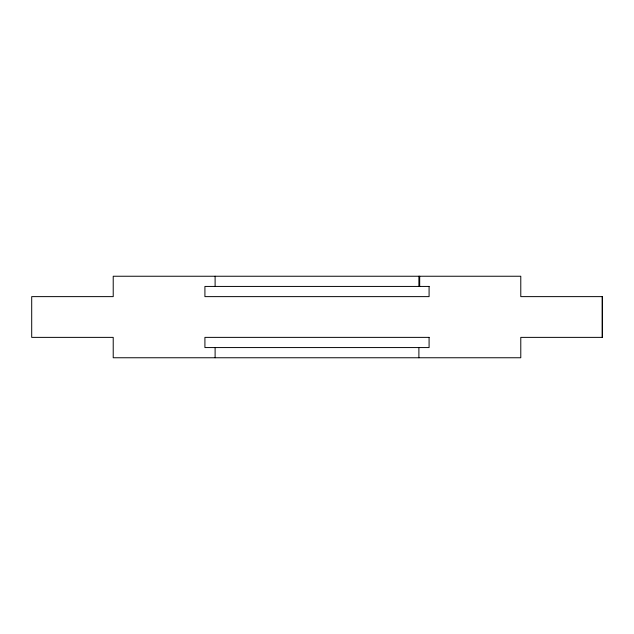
<?xml version="1.0" encoding="UTF-8"?>
<svg xmlns="http://www.w3.org/2000/svg" width="634" height="634" viewBox="0 0 634 634"><rect width="100%" height="100%" fill="white"/><g stroke="black" fill="none" stroke-linecap="round" stroke-linejoin="round"><path stroke-width="0.95" d="M602.3 337.375L602.3 296.625L520.783 296.625L520.783 276.242L113.217 276.242L113.217 296.625L31.7 296.625L31.7 337.375L113.217 337.375L113.217 357.758L520.783 357.758L520.783 337.375L602.3 337.375L602.3 296.625M419.692 276.242L419.692 286.433M418.892 276.242L418.892 286.433M418.892 347.567L418.892 357.758M215.108 276.242L215.108 286.433M215.108 347.567L215.108 357.758M429.083 286.433L204.917 286.433L204.917 296.625L429.083 296.625L429.083 286.433M429.083 337.375L204.917 337.375L204.917 347.567L429.083 347.567L429.083 337.375"/></g></svg>
